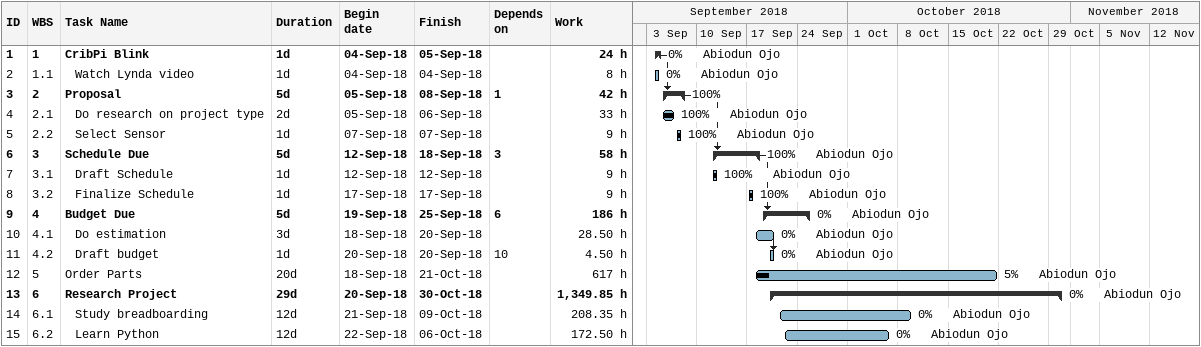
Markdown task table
| ID | WBS | Task | Duration | Start | Finish | Predecessors | Resources | % complete | Work (h) |
|---|---|---|---|---|---|---|---|---|---|
| 1 | 1 | **CribPi Blink** | 1d | 2018-09-04 | 2018-09-05 |  | Abiodun Ojo | 0 | 24 |
| 2 | 1.1 | Watch Lynda video | 1d | 2018-09-04 | 2018-09-04 |  | Abiodun Ojo | 0 | 8 |
| 3 | 2 | **Proposal** | 5d | 2018-09-05 | 2018-09-08 | 1 |  | 100 | 42 |
| 4 | 2.1 | Do research on project type | 2d | 2018-09-05 | 2018-09-06 |  | Abiodun Ojo | 100 | 33 |
| 5 | 2.2 | Select Sensor | 1d | 2018-09-07 | 2018-09-07 |  | Abiodun Ojo | 100 | 9 |
| 6 | 3 | **Schedule Due** | 5d | 2018-09-12 | 2018-09-18 | 3 | Abiodun Ojo | 100 | 58 |
| 7 | 3.1 | Draft Schedule | 1d | 2018-09-12 | 2018-09-12 |  | Abiodun Ojo | 100 | 9 |
| 8 | 3.2 | Finalize Schedule | 1d | 2018-09-17 | 2018-09-17 |  | Abiodun Ojo | 100 | 9 |
| 9 | 4 | **Budget Due** | 5d | 2018-09-19 | 2018-09-25 | 6 | Abiodun Ojo | 0 | 186 |
| 10 | 4.1 | Do estimation | 3d | 2018-09-18 | 2018-09-20 |  | Abiodun Ojo | 0 | 28.50 |
| 11 | 4.2 | Draft budget | 1d | 2018-09-20 | 2018-09-20 | 10 | Abiodun Ojo | 0 | 4.50 |
| 12 | 5 | Order Parts | 20d | 2018-09-18 | 2018-10-21 |  | Abiodun Ojo | 5 | 617 |
| 13 | 6 | **Research Project** | 29d | 2018-09-20 | 2018-10-30 |  | Abiodun Ojo | 0 | 1349.85 |
| 14 | 6.1 | Study breadboarding | 12d | 2018-09-21 | 2018-10-09 |  | Abiodun Ojo | 0 | 208.35 |
| 15 | 6.2 | Learn Python | 12d | 2018-09-22 | 2018-10-06 |  | Abiodun Ojo | 0 | 172.50 |
